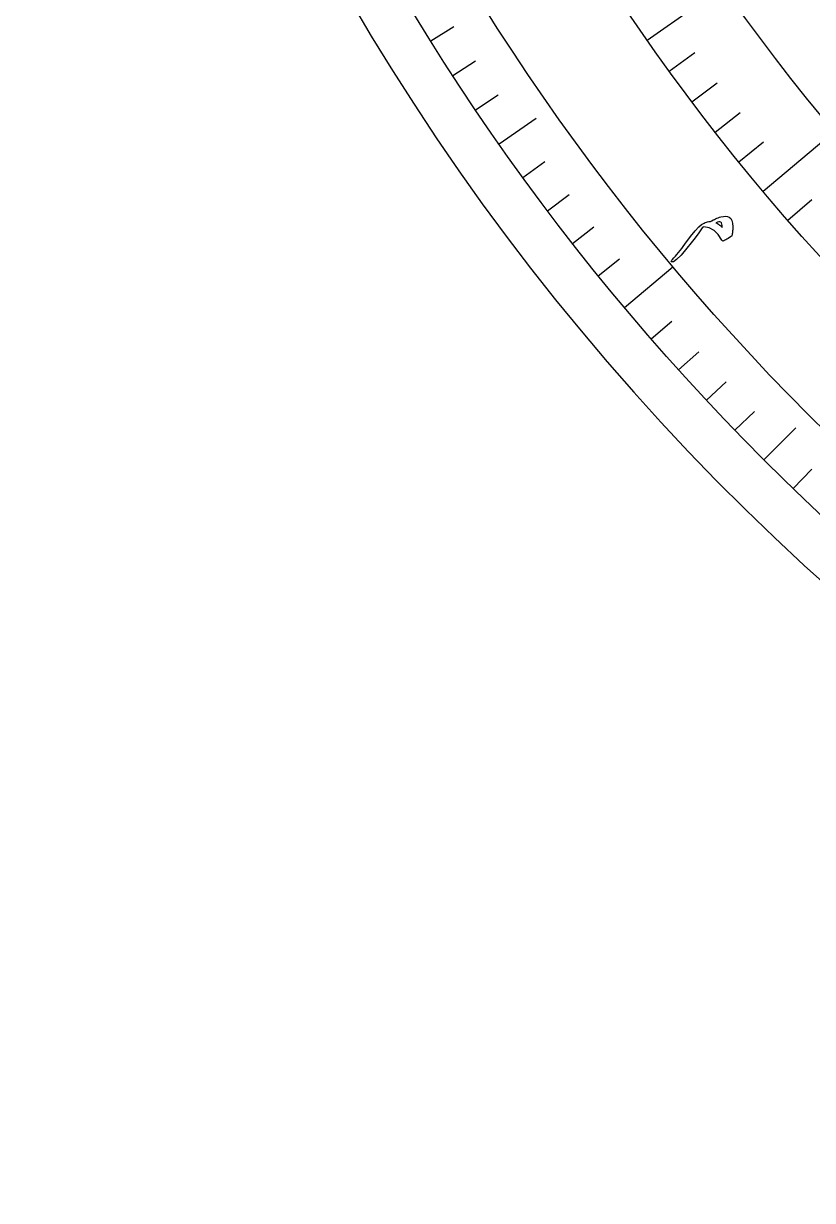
# Model space of a CAD drawing. Header units: millimetres. Extents: x -77 to 77, y -78 to 103.
# Drawn here: x -77.5 to -52.14, y -77.5 to -39.69 of the extents above; entities that cross this region are included whole.
import ezdxf

# ---------------------------------------------------------------- set-up
doc = ezdxf.new("R2010")
doc.units = ezdxf.units.MM
for name, color, linetype in [('CUT_OUTER', 1, 'Continuous'), ('ENGRAVE', 7, 'Continuous'), ('ENGRAVE_FINE', 8, 'Continuous'), ('TEXT', 5, 'Continuous')]:
    doc.layers.add(name, color=color, linetype=linetype)

msp = doc.modelspace()

# ---------------------------------------------------------------- linework, layer by layer
at = {"layer": 'CUT_OUTER'}
msp.add_arc((0, -0.0003), 77.4997, 178.346942, 3.754487, dxfattribs=at)
at = {"layer": 'ENGRAVE'}
for points in [[(-57.4533, -40.2292), (-55.917, -39.1535)], [(-62.2146, -43.5631), (-61.0243, -42.7297)], [(-53.7284, -45.0835), (-51.7693, -43.4396)], [(-58.1811, -48.8197), (-56.6227, -47.512)], [(-53.7048, -53.7048), (-52.6772, -52.6772)]]:
    msp.add_lwpolyline(points, dxfattribs=at)
for radius in [75.95, 75.95, 73.9156, 70.1375, 70.1375, 67.1538, 61.6125, 61.6125, 56.575, 56.575]:
    msp.add_circle((0, 0), radius, dxfattribs=at)
at = {"layer": 'ENGRAVE_FINE'}
for points in [[(-64.4093, -40.2474), (-63.6699, -39.7853)], [(-56.7424, -41.2258), (-55.9148, -40.6245)], [(-63.697, -41.3653), (-62.9658, -40.8905)], [(-56.0143, -42.2098), (-55.1973, -41.5941)], [(-62.9654, -42.4707), (-62.2426, -41.9832)], [(-55.2691, -43.181), (-54.463, -42.5511)], [(-54.5071, -44.139), (-53.7121, -43.4952)], [(-61.4448, -44.6423), (-60.7395, -44.1298)], [(-60.6564, -45.7079), (-59.9601, -45.1831)], [(-52.9334, -46.0143), (-52.1614, -45.3432)], [(-59.8494, -46.7595), (-59.1624, -46.2227)], [(-59.0242, -47.7969), (-58.3467, -47.2482)], [(-57.3202, -49.8277), (-56.6622, -49.2557)], [(-56.4418, -50.8205), (-55.7939, -50.2371)], [(-55.5463, -51.7978), (-54.9087, -51.2032)], [(-54.6339, -52.7593), (-54.0067, -52.1536)], [(-52.7593, -54.6339), (-52.1536, -54.0067)]]:
    msp.add_lwpolyline(points, dxfattribs=at)
at = {"layer": 'TEXT'}
for points in [[(-55.4124, -46.0496), (-55.3731, -46.0268), (-55.3332, -46.0052), (-55.2927, -45.9846), (-55.2515, -45.965), (-55.2097, -45.9469), (-55.1674, -45.9309), (-55.1245, -45.9169), (-55.081, -45.9049), (-54.9976, -45.8889), (-54.9258, -45.8844), (-54.8659, -45.8915), (-54.8176, -45.9102), (-54.7641, -45.9552), (-54.7261, -46.0225), (-54.7037, -46.1119), (-54.6966, -46.2236), (-54.6969, -46.2563), (-54.6982, -46.2889), (-54.7005, -46.3215), (-54.7037, -46.354), (-54.7078, -46.3865), (-54.7126, -46.4192), (-54.7182, -46.4521), (-54.7245, -46.4852), (-54.7291, -46.5034), (-54.7357, -46.5186), (-54.7442, -46.5309), (-54.7548, -46.5404), (-54.8045, -46.5702), (-54.849, -46.5965), (-54.8885, -46.6194), (-54.9228, -46.6389), (-54.9515, -46.6548), (-54.974, -46.6667), (-54.9904, -46.6749), (-55.0006, -46.6792), (-55.0158, -46.6813), (-55.0289, -46.6783), (-55.0398, -46.6703), (-55.0486, -46.6573), (-55.1658, -46.4714), (-55.3011, -46.338), (-55.455, -46.2571), (-55.6277, -46.2285), (-55.6445, -46.2303), (-55.6587, -46.235), (-55.6705, -46.2428), (-55.6798, -46.2535), (-55.7931, -46.4123), (-55.9134, -46.5747), (-56.0409, -46.7405), (-56.1754, -46.9097), (-56.3622, -47.1305), (-56.5064, -47.2778), (-56.6083, -47.3513), (-56.6678, -47.3509), (-56.6752, -47.3367), (-56.6729, -47.3187), (-56.6611, -47.2968), (-56.6396, -47.2712), (-56.5914, -47.2219), (-56.5427, -47.1688), (-56.4934, -47.1121), (-56.4435, -47.0516), (-56.393, -46.9879), (-56.3417, -46.9212), (-56.2897, -46.8516), (-56.2368, -46.7792), (-56.0592, -46.5365), (-55.9121, -46.3517), (-55.7959, -46.2245), (-55.7108, -46.1547), (-55.6663, -46.1282), (-55.6237, -46.1057), (-55.5829, -46.0873), (-55.544, -46.073), (-55.5073, -46.0623), (-55.4731, -46.0548), (-55.4415, -46.0506), (-55.4124, -46.0496)], [(-55.2395, -46.0953), (-55.2146, -46.1083), (-55.1895, -46.1229), (-55.1642, -46.1392), (-55.1386, -46.1571), (-55.1129, -46.1764), (-55.0872, -46.1971), (-55.0615, -46.2192), (-55.0358, -46.2426), (-55.0387, -46.1818), (-55.0471, -46.1343), (-55.0613, -46.1003), (-55.081, -46.0797), (-55.1155, -46.0643), (-55.1534, -46.0618), (-55.1947, -46.0721), (-55.2395, -46.0953)]]:
    msp.add_lwpolyline(points, close=True, dxfattribs=at)

doc.saveas('drawing.dxf')
